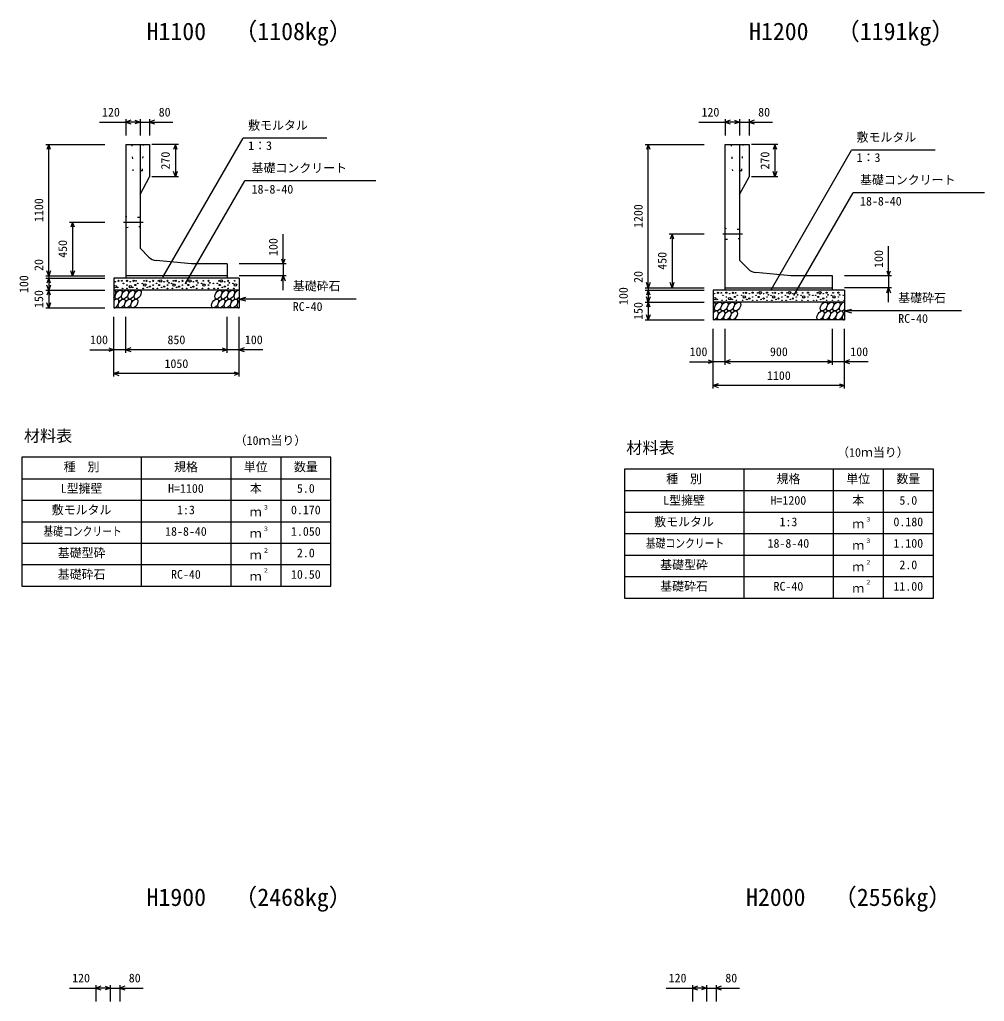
# Model space of a CAD drawing. Units: millimetres, scale not verified. Extents: x -50400 to 50400, y -17820 to 17820.
# Drawn here: x 21436 to 29522, y 994 to 9217 of the extents above; entities that cross this region are included whole.
import ezdxf
from ezdxf.enums import TextEntityAlignment as Align

# ---------------------------------------------------------------- set-up
doc = ezdxf.new("R2010")
doc.units = ezdxf.units.MM
doc.header["$LTSCALE"] = 60
doc.linetypes.add('DOTTED', pattern=[1.75, 0.25, -1.5])
doc.linetypes.add('LONG_DASHED_DOTTED', pattern=[15.25, 12, -1.5, 0.25, -1.5])
for name, color, linetype, lineweight in [('0-0_CENTER', 7, 'LONG_DASHED_DOTTED', 25), ('0-1_DIM', 7, 'Continuous', 25), ('0-3_HATCH', 6, 'Continuous', 25), ('0-4_HYO', 3, 'Continuous', 25), ('0-5_HYO2', 4, 'Continuous', 25), ('0-6_OUTLINE', 1, 'Continuous', 25), ('0-7_OUTLINE2', 4, 'DOTTED', 25), ('0-8_TXT', 7, 'Continuous', 25)]:
    doc.layers.add(name, color=color, linetype=linetype, lineweight=lineweight)
doc.styles.add('ＭＳ ゴシック', font='')
doc.styles.get('ＭＳ ゴシック').set_extended_font_data('MS Gothic')

msp = doc.modelspace()

# ---------------------------------------------------------------- linework, layer by layer
at = {"layer": '0-0_CENTER'}
for p, q in [((22306.19, 7522.07), (22470.98, 7522.07)), ((27331.19, 7422.07), (27495.98, 7422.07))]:
    msp.add_line(p, q, dxfattribs=at)
at = {"layer": '0-1_DIM'}
for p, q in [((22105.14, 8358.96), (22325, 8358.96)), ((22325, 8383.96), (22325, 8247.07)), ((22445, 8358.96), (22325, 8358.96)), ((22445, 8383.96), (22445, 8247.07)), ((22445, 8358.96), (22525, 8358.96)), ((22525, 8383.96), (22525, 8247.07)), ((22525, 8358.96), (22720.96, 8358.96)), ((27130.14, 8358.96), (27350, 8358.96)), ((27350, 8383.96), (27350, 8247.07)), ((27470, 8358.96), (27350, 8358.96)), ((27470, 8383.96), (27470, 8247.07)), ((27470, 8358.96), (27550, 8358.96)), ((27550, 8383.96), (27550, 8247.07)), ((27550, 8358.96), (27745.96, 8358.96)), ((22637.15, 7060.74), (23308.42, 8223.42)), ((24010.83, 8223.42), (23308.42, 8223.42)), ((21655, 8172.07), (22150, 8172.07)), ((21680, 7072.07), (21680, 8172.07)), ((22766.41, 8172.07), (22544.5, 8172.07)), ((22741.41, 8172.07), (22741.41, 7902.07)), ((26680, 8172.07), (27175, 8172.07)), ((26705, 6972.07), (26705, 8172.07)), ((27791.41, 8172.07), (27569.5, 8172.07)), ((27766.41, 8172.07), (27766.41, 7902.07)), ((27737.15, 6960.74), (28408.42, 8123.42)), ((29110.83, 8123.42), (28408.42, 8123.42)), ((22766.41, 7902.07), (22544.5, 7902.07)), ((27791.41, 7902.07), (27569.5, 7902.07)), ((22826.63, 7006.35), (23322.9, 7865.91)), ((24422.44, 7865.91), (23322.9, 7865.91)), ((27926.63, 6906.35), (28422.9, 7765.91)), ((29522.44, 7765.91), (28422.9, 7765.91)), ((21855, 7522.07), (22150, 7522.07)), ((21880, 7522.07), (21880, 7072.07)), ((23645, 7172.07), (23645, 7419.76)), ((26880, 7422.07), (27175, 7422.07)), ((26905, 7422.07), (26905, 6972.07)), ((28720, 7072.07), (28720, 7319.76)), ((23670, 7172.07), (23275, 7172.07)), ((23645, 7172.07), (23645, 7072.07)), ((21655, 7072.07), (22150, 7072.07)), ((21655, 7052.07), (22150, 7052.07)), ((21680, 7072.07), (21680, 7052.07)), ((21680, 7052.07), (21680, 6952.07)), ((23670, 7072.07), (23275, 7072.07)), ((23645, 6952.07), (23645, 7072.07)), ((28745, 7072.07), (28350, 7072.07)), ((28720, 7072.07), (28720, 6972.07)), ((21655, 6952.07), (22150, 6952.07)), ((21680, 6952.07), (21680, 6802.07)), ((26680, 6972.07), (27175, 6972.07)), ((26680, 6952.07), (27175, 6952.07)), ((26705, 6972.07), (26705, 6952.07)), ((26705, 6952.07), (26705, 6852.07)), ((28745, 6972.07), (28350, 6972.07)), ((28720, 6852.07), (28720, 6972.07)), ((23275, 6877.07), (23332.96, 6892.6)), ((24255.32, 6877.07), (23275, 6877.07)), ((23275, 6877.07), (23332.96, 6861.54)), ((26680, 6852.07), (27175, 6852.07)), ((26705, 6852.07), (26705, 6702.07)), ((21655, 6802.07), (22150, 6802.07)), ((28350, 6777.07), (28407.96, 6792.6)), ((29330.32, 6777.07), (28350, 6777.07)), ((28350, 6777.07), (28407.96, 6761.54)), ((22225, 6227.07), (22225, 6727.07)), ((22325, 6427.07), (22325, 6727.07)), ((23175, 6427.07), (23175, 6727.07)), ((23175, 6427.07), (23175, 6727.07)), ((23275, 6227.07), (23275, 6727.07)), ((26680, 6702.07), (27175, 6702.07)), ((27250, 6127.07), (27250, 6627.07)), ((27350, 6327.07), (27350, 6627.07)), ((28250, 6327.07), (28250, 6627.07)), ((28250, 6327.07), (28250, 6627.07)), ((28350, 6127.07), (28350, 6627.07)), ((22025.46, 6452.07), (22225, 6452.07)), ((22325, 6452.07), (22225, 6452.07)), ((23175, 6452.07), (22325, 6452.07)), ((23275, 6452.07), (23175, 6452.07)), ((23474.54, 6452.07), (23275, 6452.07)), ((27050.46, 6352.07), (27250, 6352.07)), ((27350, 6352.07), (27250, 6352.07)), ((28250, 6352.07), (27350, 6352.07)), ((28350, 6352.07), (28250, 6352.07)), ((28549.54, 6352.07), (28350, 6352.07)), ((23275, 6252.07), (22225, 6252.07)), ((28350, 6152.07), (27250, 6152.07)), ((21854.64, 1105.95), (22074.5, 1105.95)), ((22074.5, 1130.95), (22074.5, 994.06)), ((22194.5, 1105.95), (22074.5, 1105.95)), ((22194.5, 1130.95), (22194.5, 994.06)), ((22194.5, 1105.95), (22274.5, 1105.95)), ((22274.5, 1130.95), (22274.5, 994.06)), ((22274.5, 1105.95), (22470.46, 1105.95)), ((26854.64, 1105.95), (27074.5, 1105.95)), ((27074.5, 1130.95), (27074.5, 994.06)), ((27194.5, 1105.95), (27074.5, 1105.95)), ((27194.5, 1130.95), (27194.5, 994.06)), ((27194.5, 1105.95), (27274.5, 1105.95)), ((27274.5, 1130.95), (27274.5, 994.06)), ((27274.5, 1105.95), (27470.46, 1105.95))]:
    msp.add_line(p, q, dxfattribs=at)
for points in [[(22367.29, 8374.35), (22325, 8358.96), (22367.29, 8343.57)], [(22402.71, 8374.35), (22445, 8358.96), (22402.71, 8343.57)], [(22567.29, 8374.35), (22525, 8358.96), (22567.29, 8343.57)], [(27392.29, 8374.35), (27350, 8358.96), (27392.29, 8343.57)], [(27427.71, 8374.35), (27470, 8358.96), (27427.71, 8343.57)], [(27592.29, 8374.35), (27550, 8358.96), (27592.29, 8343.57)], [(21695.39, 8129.78), (21680, 8172.07), (21664.61, 8129.78)], [(22756.8, 8129.78), (22741.41, 8172.07), (22726.02, 8129.78)], [(26720.39, 8129.78), (26705, 8172.07), (26689.61, 8129.78)], [(27781.8, 8129.78), (27766.41, 8172.07), (27751.02, 8129.78)], [(22756.8, 7944.35), (22741.41, 7902.07), (22726.02, 7944.35)], [(27781.8, 7944.35), (27766.41, 7902.07), (27751.02, 7944.35)], [(21895.39, 7479.78), (21880, 7522.07), (21864.61, 7479.78)], [(26920.39, 7379.78), (26905, 7422.07), (26889.61, 7379.78)], [(23629.61, 7214.35), (23645, 7172.07), (23660.39, 7214.35)], [(21695.39, 7114.35), (21680, 7072.07), (21664.61, 7114.35)], [(21895.39, 7114.35), (21880, 7072.07), (21864.61, 7114.35)], [(28704.61, 7114.35), (28720, 7072.07), (28735.39, 7114.35)], [(21695.39, 7009.78), (21680, 7052.07), (21664.61, 7009.78)], [(21695.39, 6994.35), (21680, 6952.07), (21664.61, 6994.35)], [(23629.61, 7029.78), (23645, 7072.07), (23660.39, 7029.78)], [(26720.39, 7014.35), (26705, 6972.07), (26689.61, 7014.35)], [(26920.39, 7014.35), (26905, 6972.07), (26889.61, 7014.35)], [(21695.39, 6909.78), (21680, 6952.07), (21664.61, 6909.78)], [(26720.39, 6909.78), (26705, 6952.07), (26689.61, 6909.78)], [(28704.61, 6929.78), (28720, 6972.07), (28735.39, 6929.78)], [(21695.39, 6844.35), (21680, 6802.07), (21664.61, 6844.35)], [(26720.39, 6894.35), (26705, 6852.07), (26689.61, 6894.35)], [(26720.39, 6809.78), (26705, 6852.07), (26689.61, 6809.78)], [(26720.39, 6744.35), (26705, 6702.07), (26689.61, 6744.35)], [(22182.71, 6467.46), (22225, 6452.07), (22182.71, 6436.68)], [(22367.29, 6467.46), (22325, 6452.07), (22367.29, 6436.68)], [(23132.71, 6467.46), (23175, 6452.07), (23132.71, 6436.68)], [(23317.29, 6467.46), (23275, 6452.07), (23317.29, 6436.68)], [(27207.71, 6367.46), (27250, 6352.07), (27207.71, 6336.68)], [(27392.29, 6367.46), (27350, 6352.07), (27392.29, 6336.68)], [(28207.71, 6367.46), (28250, 6352.07), (28207.71, 6336.68)], [(28392.29, 6367.46), (28350, 6352.07), (28392.29, 6336.68)], [(22267.29, 6267.46), (22225, 6252.07), (22267.29, 6236.68)], [(23232.71, 6267.46), (23275, 6252.07), (23232.71, 6236.68)], [(27292.29, 6167.46), (27250, 6152.07), (27292.29, 6136.68)], [(28307.71, 6167.46), (28350, 6152.07), (28307.71, 6136.68)], [(22116.79, 1121.35), (22074.5, 1105.95), (22116.79, 1090.56)], [(22152.21, 1121.35), (22194.5, 1105.95), (22152.21, 1090.56)], [(22316.79, 1121.35), (22274.5, 1105.95), (22316.79, 1090.56)], [(27116.79, 1121.35), (27074.5, 1105.95), (27116.79, 1090.56)], [(27152.21, 1121.35), (27194.5, 1105.95), (27152.21, 1090.56)], [(27316.79, 1121.35), (27274.5, 1105.95), (27316.79, 1090.56)]]:
    msp.add_lwpolyline(points, dxfattribs=at)
at = {"layer": '0-3_HATCH'}
for centre, radius in [((22236.9, 6981.1), 10), ((22236.9, 7022.24), 2.5), ((22264.94, 7029.24), 5), ((22292.07, 7029.24), 2.5), ((22306.09, 7008.23), 2.5), ((22334.97, 7030.12), 5), ((22334.97, 6994.23), 2.5), ((22363.01, 6981.1), 10), ((22363.01, 7022.24), 2.5), ((22391.04, 7029.24), 5), ((22405.06, 6994.23), 5), ((22412.07, 7029.24), 2.5), ((22426.09, 7008.23), 2.5), ((22463.91, 7008.23), 2.5), ((22484.94, 6994.23), 10), ((22477.93, 7029.24), 2.5), ((22498.96, 7029.24), 5), ((22526.99, 7022.24), 2.5), ((22555.03, 7030.12), 5), ((22555.03, 6994.23), 2.5), ((22583.91, 7008.23), 2.5), ((22597.93, 7029.24), 2.5), ((22604.94, 6994.23), 5), ((22618.96, 7029.24), 10), ((22646.99, 7022.24), 2.5), ((22675.03, 7030.12), 5), ((22675.03, 6994.23), 2.5), ((22686.37, 7012.55), 2.5), ((22709.13, 7008.23), 2.5), ((22730.16, 6994.23), 10), ((22723.15, 7029.24), 2.5), ((22744.18, 7029.24), 5), ((22772.22, 7022.24), 2.5), ((22800.26, 7030.12), 5), ((22800.26, 6994.23), 2.5), ((22829.13, 7008.23), 2.5), ((22843.15, 7029.24), 2.5), ((22850.16, 6994.23), 5), ((22864.18, 7029.24), 10), ((22892.22, 7022.24), 2.5), ((22920.26, 7030.12), 5), ((22920.26, 6994.23), 2.5), ((22931.6, 7012.55), 2.5), ((22961.06, 7008.23), 2.5), ((22982.09, 6994.23), 10), ((22975.08, 7029.24), 2.5), ((23018.7, 7030.12), 5), ((23018.7, 6994.23), 2.5), ((23030.04, 7012.55), 2.5), ((23059.5, 7008.23), 2.5), ((23092.01, 7008.23), 2.5), ((23106.03, 7029.24), 2.5), ((23113.04, 6994.23), 5), ((23127.06, 7029.24), 10), ((23155.1, 7022.24), 2.5), ((23183.14, 7030.12), 5), ((23183.14, 6994.23), 2.5), ((23194.48, 7012.55), 2.5), ((23223.94, 7008.23), 2.5), ((23244.97, 6994.23), 10), ((23237.95, 7029.24), 2.5), ((22257.93, 6974.09), 2.5), ((22299.08, 6966.21), 2.5), ((22334.97, 6966.21), 2.5), ((22384.03, 6974.09), 2.5), ((22419.08, 6966.21), 2.5), ((22470.92, 6966.21), 2.5), ((22505.97, 6974.09), 2.5), ((22526.99, 6981.1), 5), ((22555.03, 6966.21), 2.5), ((22590.92, 6966.21), 2.5), ((22625.97, 6974.09), 2.5), ((22646.99, 6981.1), 5), ((22675.03, 6966.21), 2.5), ((22716.14, 6966.21), 2.5), ((22751.19, 6974.09), 2.5), ((22772.22, 6981.1), 5), ((22800.26, 6966.21), 2.5), ((22836.14, 6966.21), 2.5), ((22871.19, 6974.09), 2.5), ((22892.22, 6981.1), 5), ((22920.26, 6966.21), 2.5), ((22968.07, 6966.21), 2.5), ((23018.7, 6966.21), 2.5), ((23066.51, 6966.21), 2.5), ((23099.02, 6966.21), 2.5), ((23134.07, 6974.09), 2.5), ((23155.1, 6981.1), 5), ((23183.14, 6966.21), 2.5), ((23230.95, 6966.21), 2.5), ((27261.9, 6922.24), 2.5), ((27289.94, 6929.24), 5), ((27317.07, 6929.24), 2.5), ((27331.09, 6908.23), 2.5), ((27359.97, 6930.12), 5), ((27388.01, 6922.24), 2.5), ((27416.04, 6929.24), 5), ((27437.07, 6929.24), 2.5), ((27451.09, 6908.23), 2.5), ((27488.91, 6908.23), 2.5), ((27502.93, 6929.24), 2.5), ((27523.96, 6929.24), 5), ((27551.99, 6922.24), 2.5), ((27580.03, 6930.12), 5), ((27608.91, 6908.23), 2.5), ((27622.93, 6929.24), 2.5), ((27643.96, 6929.24), 10), ((27671.99, 6922.24), 2.5), ((27700.03, 6930.12), 5), ((27711.37, 6912.55), 2.5), ((27734.13, 6908.23), 2.5), ((27748.15, 6929.24), 2.5), ((27769.18, 6929.24), 5), ((27797.22, 6922.24), 2.5), ((27825.26, 6930.12), 5), ((27854.13, 6908.23), 2.5), ((27868.15, 6929.24), 2.5), ((27889.18, 6929.24), 10), ((27917.22, 6922.24), 2.5), ((27945.26, 6930.12), 5), ((27956.6, 6912.55), 2.5), ((27986.06, 6908.23), 2.5), ((28000.08, 6929.24), 2.5), ((28043.7, 6930.12), 5), ((28055.04, 6912.55), 2.5), ((28084.5, 6908.23), 2.5), ((28108.83, 6908.23), 2.5), ((28122.85, 6929.24), 2.5), ((28143.88, 6929.24), 10), ((28171.91, 6922.24), 2.5), ((28199.95, 6930.12), 5), ((28211.29, 6912.55), 2.5), ((28240.75, 6908.23), 2.5), ((28254.77, 6929.24), 2.5), ((28298.39, 6930.12), 5), ((28309.73, 6912.55), 2.5), ((28339.19, 6908.23), 2.5), ((27261.9, 6881.1), 10), ((27282.93, 6874.09), 2.5), ((27324.08, 6866.21), 2.5), ((27359.97, 6894.23), 2.5), ((27359.97, 6866.21), 2.5), ((27388.01, 6881.1), 10), ((27409.03, 6874.09), 2.5), ((27430.06, 6894.23), 5), ((27444.08, 6866.21), 2.5), ((27495.92, 6866.21), 2.5), ((27509.94, 6894.23), 10), ((27530.97, 6874.09), 2.5), ((27551.99, 6881.1), 5), ((27580.03, 6894.23), 2.5), ((27580.03, 6866.21), 2.5), ((27615.92, 6866.21), 2.5), ((27629.94, 6894.23), 5), ((27650.97, 6874.09), 2.5), ((27671.99, 6881.1), 5), ((27700.03, 6894.23), 2.5), ((27700.03, 6866.21), 2.5), ((27741.14, 6866.21), 2.5), ((27755.16, 6894.23), 10), ((27776.19, 6874.09), 2.5), ((27797.22, 6881.1), 5), ((27825.26, 6894.23), 2.5), ((27825.26, 6866.21), 2.5), ((27861.14, 6866.21), 2.5), ((27875.16, 6894.23), 5), ((27896.19, 6874.09), 2.5), ((27917.22, 6881.1), 5), ((27945.26, 6894.23), 2.5), ((27945.26, 6866.21), 2.5), ((27993.07, 6866.21), 2.5), ((28007.09, 6894.23), 10), ((28043.7, 6894.23), 2.5), ((28043.7, 6866.21), 2.5), ((28091.51, 6866.21), 2.5), ((28115.84, 6866.21), 2.5), ((28129.86, 6894.23), 5), ((28150.89, 6874.09), 2.5), ((28171.91, 6881.1), 5), ((28199.95, 6894.23), 2.5), ((28199.95, 6866.21), 2.5), ((28247.76, 6866.21), 2.5), ((28261.78, 6894.23), 10), ((28298.39, 6894.23), 2.5), ((28298.39, 6866.21), 2.5), ((28346.2, 6866.21), 2.5)]:
    msp.add_circle(centre, radius, dxfattribs=at)
for centre, start_param, end_param in [((22212.64, 6914.54), 4.385593, 6.6745444), ((23261.14, 6914.54), 0.3357715, 4.4411806), ((22237.96, 6839.55), 3.5111464, 7.548991), ((23286.46, 6839.55), 1.2110787, 3.5658734), ((27237.64, 6814.54), 4.385593, 6.6745444), ((28336.14, 6814.54), 0.3357715, 4.4411806), ((27262.96, 6739.55), 3.5111464, 7.548991), ((28361.46, 6739.55), 1.2110787, 3.5658734)]:
    msp.add_ellipse(centre, major_axis=(21.81, 35.31), ratio=0.5792, start_param=start_param, end_param=end_param, dxfattribs=at)
for centre in [(22265.84, 6914.54), (22319.05, 6914.54), (22372.26, 6914.54), (22425.47, 6914.54), (23101.51, 6914.54), (23154.72, 6914.54), (23207.93, 6914.54), (22291.16, 6839.55), (22344.37, 6839.55), (22397.58, 6839.55), (23073.63, 6839.55), (23126.84, 6839.55), (23180.04, 6839.55), (23233.25, 6839.55), (27290.84, 6814.54), (27344.05, 6814.54), (27397.26, 6814.54), (27450.47, 6814.54), (28176.51, 6814.54), (28229.72, 6814.54), (28282.93, 6814.54), (27316.16, 6739.55), (27369.37, 6739.55), (27422.58, 6739.55), (28148.63, 6739.55), (28201.84, 6739.55), (28255.04, 6739.55), (28308.25, 6739.55)]:
    msp.add_ellipse(centre, major_axis=(21.81, 35.31), ratio=0.5792, dxfattribs=at)
at = {"layer": '0-4_HYO'}
for p, q in [((22455, 5552.07), (22455, 4472.07)), ((23205, 5552.07), (23205, 4472.07)), ((23625, 5552.07), (23625, 4472.07)), ((27505, 5452.07), (27505, 4372.07)), ((28255, 5452.07), (28255, 4372.07)), ((28675, 5452.07), (28675, 4372.07)), ((21455, 5372.07), (24045, 5372.07)), ((26505, 5272.07), (29095, 5272.07))]:
    msp.add_line(p, q, dxfattribs=at)
for points in [[(21455, 4472.07), (24045, 4472.07), (24045, 5552.07), (21455, 5552.07)], [(26505, 4372.07), (29095, 4372.07), (29095, 5452.07), (26505, 5452.07)]]:
    msp.add_lwpolyline(points, close=True, dxfattribs=at)
at = {"layer": '0-5_HYO2'}
for p, q in [((21455, 5192.07), (24045, 5192.07)), ((26505, 5092.07), (29095, 5092.07)), ((21455, 5012.07), (24045, 5012.07)), ((26505, 4912.07), (29095, 4912.07)), ((21455, 4832.07), (24045, 4832.07)), ((26505, 4732.07), (29095, 4732.07)), ((21455, 4652.07), (24045, 4652.07)), ((26505, 4552.07), (29095, 4552.07))]:
    msp.add_line(p, q, dxfattribs=at)
at = {"layer": '0-6_OUTLINE'}
for p, q in [((22325, 8172.07), (22525, 8172.07)), ((22325, 8172.07), (22325, 7052.07)), ((22445, 8172.07), (22445, 7302.07)), ((22525, 8172.07), (22525, 7902.07)), ((27350, 6952.07), (27350, 8172.07)), ((27350, 8172.07), (27550, 8172.07)), ((27470, 8172.07), (27470, 7202.07)), ((27550, 8172.07), (27550, 7902.07)), ((22445, 7752.07), (22525, 7902.07)), ((27470, 7752.07), (27550, 7902.07)), ((22519.4, 7227.67), (22445, 7302.07)), ((22875, 7172.07), (22581.06, 7198.79)), ((23175, 7172.07), (22875, 7172.07)), ((23175, 7172.07), (23175, 7052.07)), ((27544.4, 7127.67), (27470, 7202.07)), ((27900, 7072.07), (27606.06, 7098.79)), ((23275, 7052.07), (22225, 7052.07)), ((22225, 7052.07), (22225, 6802.07)), ((23175, 7072.07), (22325, 7072.07)), ((23275, 7052.07), (23275, 6802.07)), ((23275, 6952.07), (22225, 6952.07)), ((28350, 6952.07), (27250, 6952.07)), ((27250, 6952.07), (27250, 6702.07)), ((27350, 6972.07), (28250, 6972.07)), ((28350, 6952.07), (28350, 6702.07)), ((28350, 6852.07), (27250, 6852.07)), ((23275, 6802.07), (22225, 6802.07)), ((28350, 6702.07), (27250, 6702.07))]:
    msp.add_line(p, q, dxfattribs=at)
msp.add_lwpolyline([(28250, 6952.07), (28250, 7072.07), (27900, 7072.07)], dxfattribs=at)
for centre in [(22590.11, 7298.38), (27615.11, 7198.38)]:
    msp.add_arc(centre, 100, 225, 264.80557, dxfattribs=at)
at = {"layer": '0-7_OUTLINE2'}
for p, q in [((22375, 8172.07), (22385, 7952.07)), ((22465, 7952.07), (22475, 8172.07)), ((27400, 8172.07), (27410, 7952.07)), ((27490, 7952.07), (27500, 8172.07)), ((22465, 7952.07), (22385, 7952.07)), ((27490, 7952.07), (27410, 7952.07)), ((22330, 7566.75), (22325, 7572.07)), ((22440, 7559.88), (22330, 7566.75)), ((22330, 7477.38), (22440, 7484.25)), ((22440, 7559.88), (22445, 7564.57)), ((22440, 7484.25), (22445, 7479.57)), ((22330, 7477.38), (22325, 7472.07)), ((27355, 7466.75), (27350, 7472.07)), ((27465, 7459.88), (27355, 7466.75)), ((27465, 7459.88), (27470, 7464.57)), ((27355, 7377.38), (27350, 7372.07)), ((27355, 7377.38), (27465, 7384.25)), ((27465, 7384.25), (27470, 7379.57))]:
    msp.add_line(p, q, dxfattribs=at)

# ---------------------------------------------------------------- texts
at = {"layer": '0-1_DIM', "style": 'ＭＳ ゴシック'}
for s, p in [('120', (22126.36, 8383.96)), ('80', (22601.26, 8383.96)), ('120', (27151.36, 8383.96)), ('80', (27626.26, 8383.96)), ('敷モルタル', (23351.27, 8273.42)), ('敷モルタル', (28451.27, 8173.42)), ('1：3', (23351.27, 8103.3)), ('1：3', (28451.27, 8003.3)), ('基礎コンクリート', (23380.15, 7915.91)), ('基礎コンクリート', (28480.15, 7815.91)), ('18-8-40', (23380.15, 7738.28)), ('18-8-40', (28480.15, 7638.28)), ('基礎砕石', (23725.25, 6927.07)), ('基礎砕石', (28800.25, 6827.07)), ('RC-40', (23725.25, 6755.69)), ('RC-40', (28800.25, 6655.69)), ('100', (22026.36, 6477.07)), ('850', (22675, 6477.07)), ('100', (23323.64, 6477.07)), ('100', (27051.36, 6377.07)), ('900', (27725, 6377.07)), ('100', (28398.64, 6377.07)), ('1050', (22650, 6277.07)), ('1100', (27700, 6177.07)), ('120', (21875.86, 1130.95)), ('80', (22350.76, 1130.95)), ('120', (26875.86, 1130.95)), ('80', (27350.76, 1130.95))]:
    msp.add_text(s, height=73.31, dxfattribs=at).set_placement(p, align=Align.BOTTOM_LEFT)
for s, p in [('270', (22716.41, 7962.07)), ('270', (27741.41, 7962.07)), ('1100', (21655, 7522.07)), ('1200', (26680, 7472.07)), ('450', (21855, 7222.07)), ('100', (23620, 7237.71)), ('450', (26880, 7122.07)), ('100', (28695, 7137.71)), ('20', (21655, 7112.13)), ('20', (26680, 7012.13)), ('100', (21530, 6927.07)), ('150', (21655, 6802.07)), ('100', (26555, 6827.07)), ('150', (26680, 6702.07))]:
    msp.add_text(s, height=73.31, rotation=90, dxfattribs=at).set_placement(p, align=Align.BOTTOM_LEFT)
at = {"layer": '0-8_TXT', "style": 'ＭＳ ゴシック'}
for s, height, p in [('（1108kg）', 146.6, (23228.62, 9002.32)), ('（1191kg）', 146.6, (28278.62, 9002.32)), ('H1100', 146.6, (22500, 9002.32)), ('H1200', 146.6, (27550, 9002.32)), ('材料表', 98.97, (21471.67, 5652.07)), ('（10ｍ当り）', 73.31, (23238.33, 5633.73)), ('材料表', 98.97, (26521.67, 5552.07)), ('（10ｍ当り）', 73.31, (28288.33, 5533.73)), ('種\u3000別', 73.31, (21805, 5412.07)), ('規格', 73.31, (22730, 5412.07)), ('単位', 73.31, (23315, 5412.07)), ('数量', 73.31, (23735, 5412.07)), ('種\u3000別', 73.31, (26855, 5312.07)), ('規格', 73.31, (27780, 5312.07)), ('単位', 73.31, (28365, 5312.07)), ('数量', 73.31, (28785, 5312.07)), ('L型擁壁', 73.31, (21780, 5232.07)), ('H=1100', 73.31, (22680, 5232.07)), ('本', 73.31, (23365, 5232.07)), ('5.0', 73.31, (23760, 5232.07)), ('L型擁壁', 73.31, (26830, 5132.07)), ('H=1200', 73.31, (27730, 5132.07)), ('本', 73.31, (28415, 5132.07)), ('5.0', 73.31, (28810, 5132.07)), ('敷モルタル', 73.31, (21705, 5052.07)), ('1:3', 73.31, (22755, 5052.07)), ('ｍ', 73.31, (23365, 5035.4)), ('３', 36.66, (23474.24, 5102.68)), ('0.170', 73.31, (23710, 5052.07)), ('敷モルタル', 73.31, (26755, 4952.07)), ('1:3', 73.31, (27805, 4952.07)), ('３', 36.66, (28524.24, 5002.68)), ('0.180', 73.31, (28760, 4952.07)), ('18-8-40', 73.31, (22655, 4872.07)), ('３', 36.66, (23474.24, 4922.68)), ('1.050', 73.31, (23710, 4872.07)), ('ｍ', 73.31, (28415, 4935.4)), ('ｍ', 73.31, (23365, 4855.4)), ('18-8-40', 73.31, (27705, 4772.07)), ('３', 36.66, (28524.24, 4822.68)), ('1.100', 73.31, (28760, 4772.07)), ('基礎型砕', 73.31, (21755, 4692.07)), ('２', 36.66, (23474.24, 4742.68)), ('2.0', 73.31, (23760, 4692.07)), ('ｍ', 73.31, (28415, 4755.4)), ('ｍ', 73.31, (23365, 4675.4)), ('基礎型砕', 73.31, (26805, 4592.07)), ('２', 36.66, (28524.24, 4642.68)), ('基礎砕石', 73.31, (21755, 4512.07)), ('RC-40', 73.31, (22705, 4512.07)), ('２', 36.66, (23474.24, 4576.01)), ('10.50', 73.31, (23710, 4512.07)), ('ｍ', 73.31, (28415, 4575.4)), ('2.0', 73.31, (28810, 4592.07)), ('ｍ', 73.31, (23365, 4495.4)), ('２', 36.66, (28524.24, 4476.01)), ('基礎砕石', 73.31, (26805, 4412.07)), ('RC-40', 73.31, (27755, 4412.07)), ('ｍ', 73.31, (28415, 4395.4)), ('11.00', 73.31, (28760, 4412.07)), ('H1900', 146.6, (22499.5, 1749.31)), ('（2468kg）', 146.6, (23228.12, 1749.31)), ('H2000', 146.6, (27524.5, 1749.31)), ('（2556kg）', 146.6, (28253.12, 1749.31))]:
    msp.add_text(s, height=height, dxfattribs=at).set_placement(p, align=Align.BOTTOM_LEFT)
at = {"layer": '0-8_TXT', "style": 'ＭＳ ゴシック', "width": 0.8}
for p in [(21635, 4872.07), (26685, 4772.07)]:
    msp.add_text('基礎コンクリート', height=73.31, dxfattribs=at).set_placement(p, align=Align.BOTTOM_LEFT)

doc.saveas('drawing.dxf')
